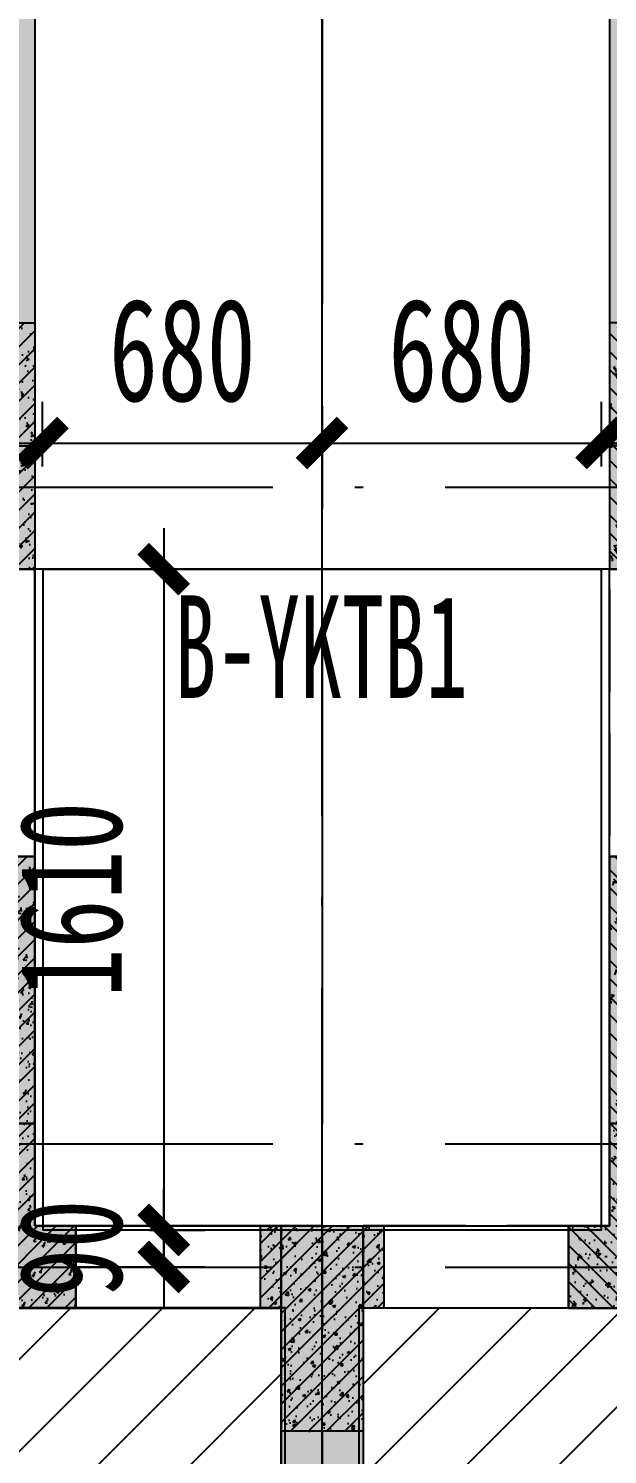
# Model space of a CAD drawing. Extents: x -3200779283 to -8106663, y 659664 to 1123462.
# Drawn here: x -8150515 to -8149105, y 689444 to 692917 of the extents above; entities that cross this region are included whole.
import ezdxf
from ezdxf.enums import TextEntityAlignment as Align

# ---------------------------------------------------------------- set-up
doc = ezdxf.new("R2010")
doc.units = 0
doc.header["$LTSCALE"] = 1000
doc.header["$MEASUREMENT"] = 0
for name, pattern in [('120-墙体$0$CONTINOUS', [0]), ('3#-轴线$0$DOTE', [2.4200000000000004, 2, -0.2, 0.02, -0.2]), ('3#4#5#$0$DASH', [0.35, 0.25, -0.1]), ('3#4#5#模板$0$DASH', [0.35, 0.25, -0.1]), ('4#-1F$0$CENTER', [2, 1.25, -0.25, 0.25, -0.25]), ('4#-1F$0$CONTINOUS', [0]), ('DASH', [0.35, 0.25, -0.1])]:
    doc.linetypes.add(name, pattern=pattern)
doc.layers.get('Defpoints').update_dxf_attribs({"color": 30, "linetype": 'DASH'})
for name, color, linetype in [('120-墙体$0$S-WALL', 40, 'Continuous'), ('120-墙体$0$S-WALL-BEAM', 120, 'Continuous'), ('120-墙体$0$S-WALL-COLU', 252, '120-墙体$0$CONTINOUS'), ('120-墙体$0$S-WALL-COLU-HATC', 16, 'Continuous'), ('120-墙体$0$S-WALL-HATC', 253, 'Continuous'), ('3#-轴线$0$A-ANNO-DOTE', 10, '3#-轴线$0$DOTE'), ('3#4#5#$0$PC-SLAB', 6, '3#4#5#$0$DASH'), ('3#4#5#$0$S-ANNO-TEXT', 7, 'Continuous'), ('3#4#5#$0$S-DIMS-SLAB', 120, 'Continuous'), ('3#4#5#$0$S-PC-SLAB', 6, 'Continuous'), ('3#4#5#模板$0$S-SLAB-TEXT', 120, 'Continuous'), ('4#-1F$0$S-SLAB', 6, 'Continuous'), ('4#-1F$0$S-WALL', 40, 'Continuous'), ('4#-1F$0$S-WALL-COLU', 252, '4#-1F$0$CONTINOUS'), ('4#-1F$0$S-WALL-COLU-HATC', 16, 'Continuous'), ('4#-1F$0$S-WALL-HATC', 253, 'Continuous'), ('4#-1F$0$THIN', 7, 'Continuous')]:
    doc.layers.add(name, color=color, linetype=linetype)
doc.styles.add('3#4#5#$0$外部参照 1$0$宋体', font='', dxfattribs={"width": 0.8})
doc.styles.add('3#4#5#$0$楷体', font='', dxfattribs={"width": 0.7})
doc.styles.get('3#4#5#$0$外部参照 1$0$宋体').set_extended_font_data('SimSun')
doc.styles.get('3#4#5#$0$楷体').set_extended_font_data('KaiTi_GB2312')
doc.dimstyles.new('3#4#5#$0$TSSD_100_100', dxfattribs={"dimtxt": 250, "dimasz": 100, "dimexe": 100, "dimexo": 250, "dimgap": 100, "dimtad": 1, "dimdec": 0, "dimzin": 0, "dimdsep": 46, "dimtxsty": '3#4#5#$0$楷体', "dimblk": '3#4#5#$0$_ArchTick', "dimcen": 0, "dimdle": 100, "dimclrt": 7, "dimadec": 0, "dimazin": 0, "dimtfac": 1, "dimtdec": 0, "dimtix": 1, "dimtmove": 2, "dimatfit": 3, "dimfxl": 1, "dimtolj": 1, "dimtzin": 0, "dimarcsym": 0})
pattern_1 = [(45, (-7702.687107387464, -122599.998702767), (-112.2532015133644, 112.2532015133644), [])]
pattern_2 = [(49.99999999999999, (-8159258.836946374, 452342.79675123), (71.72601826007535, -6.275213498259511), [7.5, -82.5]), (355, (-8159258.836946374, 452342.79675123), (-13.8751333613, 75.21921337000119), [6, -66]), (100.4514, (-8159252.859778374, 452342.27381723), (57.85093817140216, 68.94395420609536), [6.374018999999973, -70.11421119999956]), (46.18420000000002, (-8159258.836946374, 452362.79675123), (106.7241048625644, -16.55190143290181), [11.2499999999999, -123.7499999999992]), (96.6356, (-8159249.943271874, 452361.4174205299), (93.46627055487033, 97.41178709004417), [9.561028799999999, -105.1713]), (351.1842, (-8159258.836946374, 452362.79675123), (93.46619451336272, 97.41186009253246), [9, -99]), (21, (-8159248.836946374, 452357.79675123), (59.69070521184616, -40.26188906653388), [7.5, -82.5]), (326.0000000000001, (-8159248.836946374, 452357.79675123), (24.33153319215817, 72.5150045046853), [6, -66]), (71.4514, (-8159243.862723074, 452354.4415906299), (84.02226285814899, 32.25304967099524), [6.374019000000001, -70.1142112]), (37.50000000000001, (-8159258.836946374, 452342.79675123), (1.215985531729067, 33.28938538313115), [0, -65.19999999999999, 0, -67, 0, -66.25]), (7.499999999999999, (-8159258.836946374, 452342.79675123), (26.30695374421486, 39.44117118823603), [0, -38.2, 0, -63.7, 0, -25.25]), (327.5, (-8159281.136946374, 452342.79675123), (53.3822436172409, -2.255487173437976), [0, -25, 0, -78, 0, -103.5]), (317.5, (-8159291.136946374, 452342.79675123), (58.31861693423862, 10.01049823323177), [0, -32.5, 0, -51.8, 0, -73.5])]
pattern_3 = [(45, (-8159258.836946374, 452342.79675123), (-22.09708691207961, 22.09708691207961), [])]

# ---------------------------------------------------------------- blocks, each defined once
blk = doc.blocks.new('3#4#5#模板$0$A$C4139bdaf')
h = blk.add_hatch()
h.set_pattern_fill('ANSI31', color=251, scale=100)
h.set_pattern_definition(pattern_1)
h.paths.add_polyline_path([(17649.99894117552, 3600.000498155889), (20099.99894117552, 3600.000498155889), (20099.99894117552, 1700.000498155816), (20899.99894117552, 1700.000498155845), (20899.99894117552, 200.0004981558304), (17649.99894117552, 200.0004981558304)])
h = blk.add_hatch()
h.set_pattern_fill('ANSI31', color=251, scale=100)
h.set_pattern_definition(pattern_1)
h.paths.add_polyline_path([(24349.99894117552, 3600.000498155889), (21899.99894117552, 3600.000498155889), (21899.99894117552, 1700.000498155816), (21099.99894117552, 1700.000498155845), (21099.99894117552, 200.0004981558304), (24349.99894117552, 200.0004981558304)])
at = {"linetype": '3#4#5#模板$0$DASH'}
for points in [[(17449.99894117552, 3800.000498155889), (20299.99894117552, 3800.000498155889), (20299.99894117552, 1900.00049815583), (21099.99894117552, 1900.00049815586), (21099.99894117552, 0.0004981558304280043), (17449.99894117552, 0.0004981558304280043)], [(24549.99894117552, 3800.000498155889), (21699.99894117552, 3800.000498155889), (21699.99894117552, 1900.00049815583), (20899.99894117552, 1900.00049815586), (20899.99894117552, 0.0004981558304280043), (24549.99894117552, 0.0004981558304280043)], [(17649.99894117552, 3600.000498155889), (20099.99894117552, 3600.000498155889), (20099.99894117552, 1700.000498155816), (20899.99894117552, 1700.000498155845), (20899.99894117552, 200.0004981558304), (17649.99894117552, 200.0004981558304)], [(24349.99894117552, 3600.000498155889), (21899.99894117552, 3600.000498155889), (21899.99894117552, 1700.000498155816), (21099.99894117552, 1700.000498155845), (21099.99894117552, 200.0004981558304), (24349.99894117552, 200.0004981558304)]]:
    blk.add_lwpolyline(points, close=True, dxfattribs=at)
blk = doc.blocks.new('3#4#5#$0$_ArchTick')
at = {"color": 0, "linetype": 'ByBlock', "const_width": 0.4}
blk.add_lwpolyline([(-0.5, -0.5), (0.5, 0.5)], dxfattribs=at)
blk = doc.blocks.new('*D1089')
at = {"layer": '3#4#5#$0$S-DIMS-SLAB', "color": 0, "lineweight": -2, "transparency": 16777216}
for p, q in [((20614.7477713819, -3410.162565284178), (20614.7477713819, -5220.027134089092)), ((20580.74100719282, -3510.162565284178), (20714.7477713819, -3510.162565284178)), ((20580.74100719282, -5120.027134089092), (20714.7477713819, -5120.027134089092))]:
    blk.add_line(p, q, dxfattribs=at)
at = {"layer": 'Defpoints', "color": 0, "transparency": 16777216}
for p in [(20330.74100719282, -3510.162565284178), (20330.74100719282, -5120.027134089092), (20614.7477713819, -5120.027134089092)]:
    blk.add_point(p, dxfattribs=at)
at = {"layer": '3#4#5#$0$S-DIMS-SLAB', "color": 0, "lineweight": -2, "transparency": 16777216, "xscale": 100, "yscale": 100, "zscale": 100}
for p, rotation in [((20614.7477713819, -3510.162565284178), 90), ((20614.7477713819, -5120.027134089092), 270)]:
    blk.add_blockref('3#4#5#$0$_ArchTick', p, dxfattribs=dict(at, rotation=rotation))
at = {"layer": '3#4#5#$0$S-DIMS-SLAB', "color": 7, "transparency": 16777216, "insert": (20389.7477713819, -4315.094849686639), "char_height": 250, "attachment_point": 5, "rotation": 90, "style": '3#4#5#$0$楷体'}
blk.add_mtext('\\A1;1610', dxfattribs=at)
blk = doc.blocks.new('*D1090')
at = {"layer": '3#4#5#$0$S-DIMS-SLAB', "color": 0, "lineweight": -2, "transparency": 16777216}
for p, q in [((21000.22517813707, -3260.168324334576), (21000.22517813707, -3102.800168794231)), ((21680.70934908136, -3260.162565284176), (21680.70934908136, -3102.800168794231)), ((20900.22517813707, -3202.800168794231), (21780.70934908136, -3202.800168794231))]:
    blk.add_line(p, q, dxfattribs=at)
at = {"layer": 'Defpoints', "color": 0, "transparency": 16777216}
for p in [(21680.70934908136, -3202.800168794231), (21000.22517813707, -3510.168324334576), (21680.70934908136, -3510.162565284176)]:
    blk.add_point(p, dxfattribs=at)
at = {"layer": '3#4#5#$0$S-DIMS-SLAB', "color": 0, "lineweight": -2, "transparency": 16777216, "xscale": 100, "yscale": 100, "zscale": 100, "rotation": 180}
blk.add_blockref('3#4#5#$0$_ArchTick', (21000.22517813707, -3202.800168794231), dxfattribs=at)
at = {"layer": '3#4#5#$0$S-DIMS-SLAB', "color": 0, "lineweight": -2, "transparency": 16777216, "xscale": 100, "yscale": 100, "zscale": 100}
blk.add_blockref('3#4#5#$0$_ArchTick', (21680.70934908136, -3202.800168794231), dxfattribs=at)
at = {"layer": '3#4#5#$0$S-DIMS-SLAB', "color": 7, "transparency": 16777216, "insert": (21340.46726360921, -2977.800168794231), "char_height": 250, "attachment_point": 5, "style": '3#4#5#$0$楷体'}
blk.add_mtext('\\A1;680', dxfattribs=at)
blk = doc.blocks.new('*D1138')
at = {"layer": '3#4#5#$0$S-DIMS-SLAB', "color": 0, "lineweight": -2, "transparency": 16777216}
for p, q in [((20319.74100719282, -3260.168324334576), (20319.74100719282, -3102.800168794231)), ((21000.22517813707, -3260.168324334576), (21000.22517813707, -3102.800168794231)), ((20219.74100719282, -3202.800168794231), (21100.22517813707, -3202.800168794231))]:
    blk.add_line(p, q, dxfattribs=at)
at = {"layer": 'Defpoints', "color": 0, "transparency": 16777216}
for p in [(21000.22517813707, -3202.800168794231), (20319.74100719282, -3510.168324334576), (21000.22517813707, -3510.168324334576)]:
    blk.add_point(p, dxfattribs=at)
at = {"layer": '3#4#5#$0$S-DIMS-SLAB', "color": 0, "lineweight": -2, "transparency": 16777216, "xscale": 100, "yscale": 100, "zscale": 100, "rotation": 180}
blk.add_blockref('3#4#5#$0$_ArchTick', (20319.74100719282, -3202.800168794231), dxfattribs=at)
at = {"layer": '3#4#5#$0$S-DIMS-SLAB', "color": 0, "lineweight": -2, "transparency": 16777216, "xscale": 100, "yscale": 100, "zscale": 100}
blk.add_blockref('3#4#5#$0$_ArchTick', (21000.22517813707, -3202.800168794231), dxfattribs=at)
at = {"layer": '3#4#5#$0$S-DIMS-SLAB', "color": 7, "transparency": 16777216, "insert": (20659.98309266494, -2977.800168794231), "char_height": 250, "attachment_point": 5, "style": '3#4#5#$0$楷体'}
blk.add_mtext('\\A1;680', dxfattribs=at)
blk = doc.blocks.new('*D1139')
at = {"layer": '3#4#5#$0$S-DIMS-SLAB', "color": 0, "lineweight": -2, "transparency": 16777216}
for p, q in [((20614.74777138202, -5119.739659668027), (20614.74777138202, -5019.739659668027)), ((20394.69759772588, -5119.739659668027), (20714.74777138202, -5119.739659668027)), ((20614.74777138202, -5209.739624247687), (20614.74777138202, -5119.739659668027)), ((20394.69759772588, -5209.739624247687), (20714.74777138202, -5209.739624247687)), ((20614.74777138202, -5209.739624247687), (20614.74777138202, -5309.739624247687))]:
    blk.add_line(p, q, dxfattribs=at)
at = {"layer": 'Defpoints', "color": 0, "transparency": 16777216}
for p in [(20144.69759772588, -5119.739659668027), (20614.74777138202, -5119.739659668027), (20144.69759772588, -5209.739624247687)]:
    blk.add_point(p, dxfattribs=at)
at = {"layer": '3#4#5#$0$S-DIMS-SLAB', "color": 0, "lineweight": -2, "transparency": 16777216, "xscale": 100, "yscale": 100, "zscale": 100}
for p, rotation in [((20614.74777138202, -5119.739659668027), 270), ((20614.74777138202, -5209.739624247687), 90)]:
    blk.add_blockref('3#4#5#$0$_ArchTick', p, dxfattribs=dict(at, rotation=rotation))
at = {"layer": '3#4#5#$0$S-DIMS-SLAB', "color": 7, "transparency": 16777216, "insert": (20389.74777138202, -5164.739641957862), "char_height": 250, "attachment_point": 5, "rotation": 90, "style": '3#4#5#$0$楷体'}
blk.add_mtext('\\A1;90', dxfattribs=at)
blk = doc.blocks.new('3#4#5#$0$ban3')
at = {"layer": '3#4#5#$0$S-PC-SLAB'}
blk.add_lwpolyline([(-214292.0078736024, 406375.9155135542), (-211022.0078736036, 406375.9155135542), (-211022.007587557, 407875.9277280353), (-214292.0075875558, 407875.9277280352)], close=True, dxfattribs=at)
blk = doc.blocks.new('3#4#5#$0$5#')
at = {"layer": '3#4#5#$0$S-ANNO-TEXT'}
blk.add_blockref('3#4#5#$0$ban3', (378828.7940562447, -247400.000215945), dxfattribs=at)
at = {"layer": '3#4#5#$0$S-ANNO-TEXT', "xscale": -1}
blk.add_blockref('3#4#5#$0$ban3', (-43034.90157780028, -247400.4721099574), dxfattribs=at)
blk = doc.blocks.new('120-墙体')
at = {"layer": '120-墙体$0$S-WALL-COLU-HATC'}
h = blk.add_hatch(dxfattribs=at)
h.set_pattern_fill('AR-CONC', color=256, scale=10, angle=180)
h.set_pattern_definition([(230, (-15637.05247968875, 223941.5126408452), (-71.72601826007535, 6.27521349825952), [7.5, -82.5]), (175, (-15637.05247968875, 223941.5126408452), (13.87513336129999, -75.21921337000119), [6, -66]), (280.4514, (-15643.02964768873, 223942.0355748452), (-57.85093817140217, -68.94395420609536), [6.374018999999977, -70.11421119999963]), (226.1842, (-15637.05247968875, 223921.5126408452), (-106.7241048625644, 16.55190143290182), [11.24999999999993, -123.7499999999994]), (276.6356, (-15645.94615418874, 223922.8919715452), (-93.46627055487033, -97.41178709004417), [9.561028799999976, -105.1712999999998]), (171.1842, (-15637.05247968875, 223921.5126408452), (-93.46619451336272, -97.41186009253246), [9, -99]), (201, (-15647.05247968875, 223926.5126408452), (-59.69070521184616, 40.2618890665339), [7.5, -82.5]), (146, (-15647.05247968875, 223926.5126408452), (-24.33153319215818, -72.5150045046853), [6, -66]), (251.4514, (-15652.02670298875, 223929.8678014452), (-84.02226285814899, -32.25304967099522), [6.374018999999993, -70.11421119999987]), (217.5, (-15637.05247968875, 223941.5126408452), (-1.215985531729071, -33.28938538313115), [0, -65.19999999999999, 0, -67, 0, -66.25]), (187.5, (-15637.05247968875, 223941.5126408452), (-26.30695374421487, -39.44117118823603), [0, -38.19999999999999, 0, -63.7, 0, -25.25]), (147.5, (-15614.75247968873, 223941.5126408452), (-53.3822436172409, 2.255487173437982), [0, -24.99999999999999, 0, -77.99999999999996, 0, -103.5]), (137.5, (-15604.75247968873, 223941.5126408452), (-58.31861693423862, -10.01049823323176), [0, -32.5, 0, -51.8, 0, -73.5])])
h.paths.add_polyline_path([(-100, -3100.000000539585), (-99.98422405263409, -2800.000000539585), (100.0157759473659, -2800.000000539586), (100, -3300.000000539585), (100, -3400), (-100, -3400), (-100, -3300), (-399.9999080896378, -3300), (-399.9999080896378, -3100.000000000233)])
h = blk.add_hatch(dxfattribs=at)
h.set_pattern_fill('ANSI31', color=256, scale=250, angle=180, style=0)
h.set_pattern_definition([(225, (-15637.05247968875, 223941.5126408452), (22.09708691207961, -22.09708691207961), [])])
h.paths.add_polyline_path([(-100, -3100.000000539585), (-99.98422405263409, -2800.000000539585), (100.0157759473659, -2800.000000539586), (100, -3300.000000539585), (100, -3400), (-100, -3400), (-100, -3300), (-399.9999080896378, -3300), (-399.9999080896378, -3100.000000000233)])
h = blk.add_hatch(dxfattribs=at)
h.set_pattern_fill('AR-CONC', color=256, scale=10)
h.set_pattern_definition([(49.99999999999999, (12337.0756467121, -241757.8336407725), (71.72601826007535, -6.275213498259511), [7.5, -82.5]), (355, (12337.0756467121, -241757.8336407725), (-13.8751333613, 75.21921337000119), [6, -66]), (100.4514, (12343.05281471211, -241758.3565747725), (57.85093817140216, 68.94395420609536), [6.374018999999977, -70.11421119999963]), (46.18420000000002, (12337.0756467121, -241737.8336407725), (106.7241048625644, -16.55190143290181), [11.24999999999991, -123.7499999999993]), (96.6356, (12345.96932121209, -241739.2129714725), (93.46627055487033, 97.41178709004417), [9.561028799999999, -105.1713]), (351.1842, (12337.0756467121, -241737.8336407725), (93.46619451336272, 97.41186009253246), [9, -99]), (21, (12347.0756467121, -241742.8336407725), (59.69070521184616, -40.26188906653388), [7.5, -82.5]), (326.0000000000001, (12347.0756467121, -241742.8336407725), (24.33153319215817, 72.5150045046853), [6, -66]), (71.4514, (12352.0498700121, -241746.1888013725), (84.02226285814899, 32.25304967099524), [6.374019000000001, -70.1142112]), (37.50000000000001, (12337.0756467121, -241757.8336407725), (1.215985531729067, 33.28938538313115), [0, -65.19999999999999, 0, -67, 0, -66.25]), (7.499999999999999, (12337.0756467121, -241757.8336407725), (26.30695374421486, 39.44117118823603), [0, -38.2, 0, -63.7, 0, -25.25]), (327.5, (12314.77564671211, -241757.8336407725), (53.3822436172409, -2.255487173437976), [0, -25, 0, -78, 0, -103.5]), (317.5, (12304.77564671211, -241757.8336407725), (58.31861693423862, 10.01049823323177), [0, -32.5, 0, -51.8, 0, -73.5])])
h.paths.add_polyline_path([(100, -4100), (-100, -4100), (-100.0000000000073, -4750), (100, -4750)])
h = blk.add_hatch(dxfattribs=at)
h.set_pattern_fill('ANSI31', color=256, scale=250, style=0)
h.set_pattern_definition([(45, (12337.0756467121, -241757.8336407725), (-22.09708691207961, 22.09708691207961), [])])
h.paths.add_polyline_path([(-100.0000000000073, -4750), (100, -4750), (100, -4100), (-100, -4100)])
h = blk.add_hatch(dxfattribs=at)
h.set_pattern_fill('AR-CONC', color=256, scale=10)
h.set_pattern_definition([(49.99999999999999, (-6817.545511106262, -243940.3517896836), (71.72601826007535, -6.275213498259511), [7.5, -82.5]), (355, (-6817.545511106262, -243940.3517896836), (-13.8751333613, 75.21921337000119), [6, -66]), (100.4514, (-6811.56834310625, -243940.8747236836), (57.85093817140216, 68.94395420609536), [6.374018999999979, -70.11421119999966]), (46.18420000000002, (-6817.545511106262, -243920.3517896836), (106.7241048625644, -16.55190143290181), [11.24999999999992, -123.7499999999993]), (96.6356, (-6808.651836606266, -243921.7311203836), (93.46627055487033, 97.41178709004417), [9.561028799999999, -105.1713]), (351.1842, (-6817.545511106262, -243920.3517896836), (93.46619451336272, 97.41186009253246), [9, -99]), (21, (-6807.545511106262, -243925.3517896836), (59.69070521184616, -40.26188906653388), [7.5, -82.5]), (326.0000000000001, (-6807.545511106262, -243925.3517896836), (24.33153319215817, 72.5150045046853), [6, -66]), (71.4514, (-6802.571287806262, -243928.7069502836), (84.02226285814899, 32.25304967099524), [6.374019000000001, -70.1142112]), (37.50000000000001, (-6817.545511106262, -243940.3517896836), (1.215985531729067, 33.28938538313115), [0, -65.19999999999999, 0, -67, 0, -66.25]), (7.499999999999999, (-6817.545511106262, -243940.3517896836), (26.30695374421486, 39.44117118823603), [0, -38.2, 0, -63.7, 0, -25.25]), (327.5, (-6839.84551110625, -243940.3517896836), (53.3822436172409, -2.255487173437976), [0, -25, 0, -78, 0, -103.5]), (317.5, (-6849.84551110625, -243940.3517896836), (58.31861693423862, 10.01049823323177), [0, -32.5, 0, -51.8, 0, -73.5])])
h.paths.add_polyline_path([(100, -5000), (99.98422405263409, -4750), (-100.0157759473659, -4750), (-100, -5200), (200, -5199.999803988176), (200, -4999.999803988409)])
h = blk.add_hatch(dxfattribs=at)
h.set_pattern_fill('ANSI31', color=256, scale=250, style=0)
h.set_pattern_definition([(45, (-6817.545511106262, -243940.3517896836), (-22.09708691207961, 22.09708691207961), [])])
h.paths.add_polyline_path([(100, -5000), (99.98422405263409, -4750), (-100.0157759473659, -4750), (-100, -5200), (200, -5199.999803988176), (200, -4999.999803988409)])
at = {"layer": '120-墙体$0$S-WALL-HATC'}
for points in [[(100, 99.99999999999955), (-100, -100), (-100, -3100), (-33.33333333331393, -3200.000000000001), (100, -3200)], [(-33.33333333331393, -3200.000000000001), (-100, -3300), (-100, -3400), (100, -3400), (100, -3200)], [(100, -4100), (-100, -4100), (-100, -5200), (100, -5000)], [(200, -5200), (200, -5000), (100, -5000), (-100, -5200)]]:
    blk.add_hatch(color=256, dxfattribs=at).paths.add_polyline_path(points)
at = {"layer": '120-墙体$0$S-WALL'}
for p, q in [((100, 99.99999999999955), (100, -3200)), ((100, -3200), (100, -3400)), ((-100, -3400), (100, -3400)), ((-100, -4100), (100, -4100)), ((100, -4100), (100, -5000)), ((200, -5000), (100, -5000)), ((200, -5000), (200, -5200)), ((200, -5200), (-100, -5200))]:
    blk.add_line(p, q, dxfattribs=at)
at = {"layer": '120-墙体$0$S-WALL-BEAM'}
for points in [[(100.0003920234158, -3400), (-100, -3400), (-100.0001960117079, -4100), (100.0001960117079, -4100)], [(700, -5200.000196011708), (700, -4999.999803988292), (200, -4999.999607976584), (200, -5200)]]:
    blk.add_lwpolyline(points, close=True, dxfattribs=at)
at = {"layer": '120-墙体$0$S-WALL-COLU', "linetype": 'ByBlock'}
for points in [[(-100, -3100.000000539585), (-99.98422405263409, -2800.000000539585), (100.0157759473659, -2800.000000539586), (100, -3300.000000539585), (100, -3400), (-100, -3400), (-100, -3300), (-399.9999080896378, -3300), (-399.9999080896378, -3100.000000000233), (-100, -3100.000000539585)], [(100, -5000), (99.98422405263409, -4750), (-100.0157759473659, -4750), (-100, -5200), (200, -5199.999803988176), (200, -4999.999803988409), (100, -5000)]]:
    blk.add_lwpolyline(points, dxfattribs=at)
at = {"layer": '120-墙体$0$S-WALL-COLU', "lineweight": -2}
blk.add_lwpolyline([(100, -4100), (-100, -4100), (-100.0000000000073, -4750), (100, -4750)], close=True, dxfattribs=at)
blk = doc.blocks.new('3#-轴线')
at = {"layer": '3#-轴线$0$A-ANNO-DOTE'}
for points in [[(20900, -16100), (20900, 5500)], [(-3000, -3200), (44800, -3200)], [(-3000, -4800), (44800, -4800)], [(-3000, -5100), (44800, -5100)]]:
    blk.add_lwpolyline(points, dxfattribs=at)
blk = doc.blocks.new('3#4#5#$0$3#首层顶悬挑板')
at = {"layer": '3#4#5#$0$S-PC-SLAB'}
blk.add_lwpolyline([(20320.74100719282, -3510.162565284176), (21679.70934908139, -3510.162565284176), (21679.70934908139, -5120.02713408909), (20320.74100719282, -5120.02713408909)], close=True, dxfattribs=at)
at = {"layer": '3#4#5#$0$PC-SLAB', "linetype": 'ByBlock', "style": '3#4#5#$0$外部参照 1$0$宋体', "width": 0.6}
blk.add_text('B-YKTB1', height=250, rotation=359.9999999998562, dxfattribs=at).set_placement((20997.94233224355, -3698.762192119204), align=Align.MIDDLE)
at = {"layer": '3#4#5#$0$S-DIMS-SLAB'}
for base, p1, p2, picture, middle in [((21000.22517813707, -3202.800168794231), (20319.74100719282, -3510.168324334576), (21000.22517813707, -3510.168324334576), '*D1138', (20659.98309266494, -2977.800168794231)), ((21680.70934908136, -3202.800168794231), (21000.22517813707, -3510.168324334576), (21680.70934908136, -3510.162565284176), '*D1090', (21340.46726360921, -2977.800168794231))]:
    dim = blk.add_linear_dim(base=base, p1=p1, p2=p2, dimstyle='3#4#5#$0$TSSD_100_100', dxfattribs=at)
    dim.commit()
    dim.dimension.update_dxf_attribs({"geometry": picture, "text_midpoint": middle})
for base, p1, p2, picture, middle in [((20614.7477713819, -5120.027134089092), (20330.74100719282, -3510.162565284176), (20330.74100719282, -5120.02713408909), '*D1089', (20389.7477713819, -4315.094849686639)), ((20614.74777138202, -5119.739659668027), (20144.69759772587, -5209.739624247685), (20144.69759772587, -5119.739659668026), '*D1139', (20389.74777138202, -5164.739641957862))]:
    dim = blk.add_linear_dim(base=base, p1=p1, p2=p2, angle=90, dimstyle='3#4#5#$0$TSSD_100_100', dxfattribs=at)
    dim.commit()
    dim.dimension.update_dxf_attribs({"geometry": picture, "text_midpoint": middle})

msp = doc.modelspace()

# ---------------------------------------------------------------- hatches: boundary and pattern name
at = {"layer": '4#-1F$0$S-WALL-COLU-HATC'}
h = msp.add_hatch(dxfattribs=at)
h.set_pattern_fill('AR-CONC', color=256, scale=10)
h.set_pattern_definition(pattern_2)
h.paths.add_polyline_path([(-8149950.435511587, 690000.6303920024), (-8149650.435511587, 690000.6303920024), (-8149650.435433183, 689800.6300195802), (-8149700.435550789, 689800.629999979), (-8149700.435511587, 689500.6303920024), (-8149900.435511587, 689500.6303920024), (-8149900.435511587, 689800.6301959908), (-8149950.435589992, 689800.6300195802)])
h = msp.add_hatch(dxfattribs=at)
h.set_pattern_fill('ANSI31', color=256, scale=250, style=0)
h.set_pattern_definition(pattern_3)
h.paths.add_polyline_path([(-8149700.435550789, 689800.629999979), (-8149650.435433183, 689800.6300195802), (-8149650.435511587, 690000.6303920024), (-8149950.435511587, 690000.6303920024), (-8149950.435589992, 689800.6300195802), (-8149900.435511587, 689800.6301959908), (-8149900.435511587, 689500.6303920024), (-8149700.435511587, 689500.6303920024)])
h = msp.add_hatch(dxfattribs=at)
h.set_pattern_fill('AR-CONC', color=256, scale=10)
h.set_pattern_definition(pattern_2)
h.paths.add_polyline_path([(-8149900.435511587, 690000.6303920024), (-8149650.435511587, 690000.6303920024), (-8149650.435511587, 689800.6301959908), (-8149700.435511587, 689800.629999979), (-8149700.435511587, 689500.6303920024), (-8149900.435511587, 689500.6303920024)])
h = msp.add_hatch(dxfattribs=at)
h.set_pattern_fill('ANSI31', color=256, scale=250, style=0)
h.set_pattern_definition(pattern_3)
h.paths.add_polyline_path([(-8149700.435511587, 689800.629999979), (-8149650.435511587, 689800.6301959908), (-8149650.435511587, 690000.6303920024), (-8149900.435511587, 690000.6303920024), (-8149900.435511587, 689500.6303920024), (-8149700.435511587, 689500.6303920024)])
at = {"layer": '4#-1F$0$S-WALL-HATC'}
msp.add_hatch(color=256, dxfattribs=at).paths.add_polyline_path([(-8149700.435511587, 687700.6303920024), (-8149900.435511587, 687700.6303920024), (-8149900.435511587, 689800.629999979), (-8149950.435511587, 689800.629999979), (-8149950.435511587, 690000.6303920024), (-8149650.435511587, 690000.6303920024), (-8149650.435511587, 689800.629999979), (-8149700.435511587, 689800.629999979)])

# ---------------------------------------------------------------- linework, layer by layer
at = {"layer": '4#-1F$0$S-SLAB'}
msp.add_lwpolyline([(-8150500.435511587, 690000.6301960945), (-8149100.435511587, 690000.6301960945), (-8149100.435511587, 691600.6301960945), (-8150500.435511587, 691600.6301960945)], close=True, dxfattribs=at)
at = {"layer": '4#-1F$0$S-WALL', "elevation": 1.357726094855704e-08}
msp.add_lwpolyline([(-8149700.435511587, 687700.6303920024), (-8149900.435511587, 687700.6303920024), (-8149900.435511587, 689800.629999979), (-8149950.435511587, 689800.629999979), (-8149950.435511587, 690000.6303920024), (-8149650.435511587, 690000.6303920024), (-8149650.435511587, 689800.629999979), (-8149700.435511587, 689800.629999979)], close=True, dxfattribs=at)
at = {"layer": '4#-1F$0$S-WALL-COLU', "lineweight": -2, "elevation": 1.357726094855704e-08}
for points in [[(-8149950.435511587, 690000.6303920024), (-8149650.435511587, 690000.6303920024), (-8149650.435433183, 689800.6300195802), (-8149700.435550789, 689800.629999979), (-8149700.435511587, 689500.6303920024), (-8149900.435511587, 689500.6303920024), (-8149900.435511587, 689800.6301959908), (-8149950.435589992, 689800.6300195802)], [(-8149900.435511587, 690000.6303920024), (-8149650.435511587, 690000.6303920024), (-8149650.435511587, 689800.6301959908), (-8149700.435511587, 689800.629999979), (-8149700.435511587, 689500.6303920024), (-8149900.435511587, 689500.6303920024)]]:
    msp.add_lwpolyline(points, close=True, dxfattribs=at)
at = {"layer": '4#-1F$0$THIN', "linetype": '4#-1F$0$CENTER'}
msp.add_line((-8149800.435511587, 697497.5724724733), (-8149800.435511587, 679842.5582427479), dxfattribs=at)

# ---------------------------------------------------------------- block references
for name, p in [('3#-轴线', (-8170700.435511587, 695000.6301960945)), ('120-墙体', (-8150600.435511587, 695000.6301960945))]:
    msp.add_blockref(name, p)
at = {"xscale": -1}
msp.add_blockref('120-墙体', (-8149000.435511587, 695000.6301960945), dxfattribs=at)
at = {"layer": '3#4#5#$0$S-PC-SLAB'}
msp.add_blockref('3#4#5#$0$5#', (-8317697.228573337, 529325.6302290878), dxfattribs=at)
at = {"layer": '3#4#5#$0$S-PC-SLAB', "color": 1}
msp.add_blockref('3#4#5#$0$3#首层顶悬挑板', (-8170800.914391743, 695110.6552387229), dxfattribs=at)
at = {"layer": '3#4#5#模板$0$S-SLAB-TEXT'}
msp.add_blockref('3#4#5#模板$0$A$C4139bdaf', (-8170800.434478921, 688100.6298939504), dxfattribs=at)

doc.saveas('drawing.dxf')
